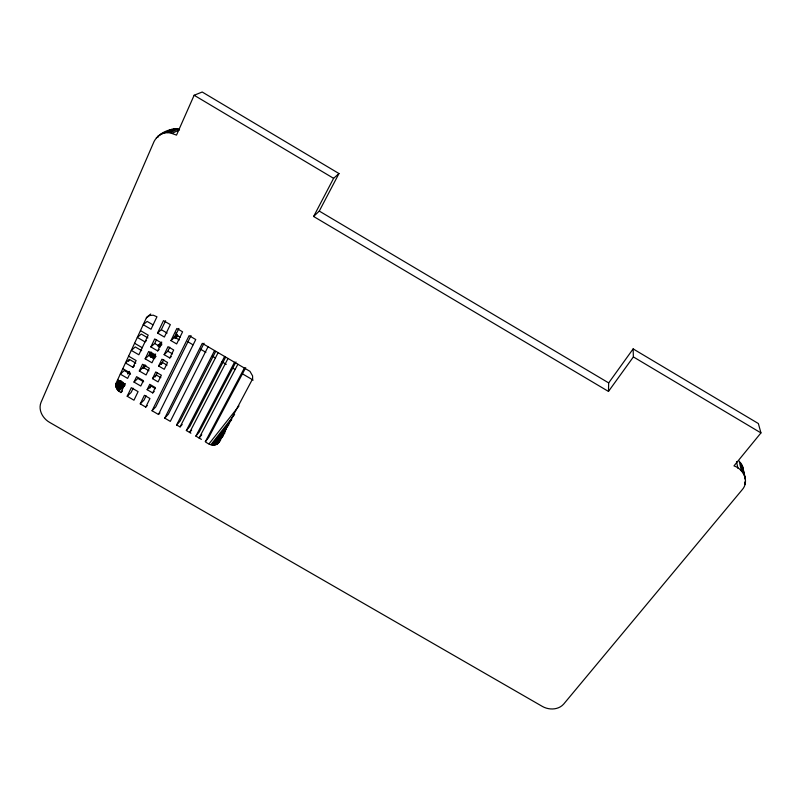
<?xml version="1.0" encoding="UTF-8"?>
<svg xmlns="http://www.w3.org/2000/svg" width="801" height="801" viewBox="0 0 801 801"><rect width="100%" height="100%" fill="white"/><g stroke="black" fill="none" stroke-linecap="round" stroke-linejoin="round"><path stroke-width="1.2" d="M169.992 132.766L176.51 135.119L194.142 95.249L202.202 92.015L338.983 173.547L333.596 178.333L313.622 216.48L608.47 391.429L608.68 382.908L633.14 348.896L758.357 423.539L760.95 432.91L733.976 465.892C743.618 469.046 749.596 481.641 742.106 489.832L563.664 704.099C558.387 710.056 548.975 710.207 542.387 706.442L49.502 422.317C42.833 418.522 37.967 410.052 41.001 402.442L154.082 141.467C158.548 133.096 169.141 128.52 178.363 128.881L169.992 132.766L165.567 132.716L161.422 133.887M122.483 391.068L120.891 392.56L117.877 390.467L115.905 386.843L115.714 383.969L146.363 317.897L149.286 315.554L153.261 315.194L156.956 316.785L151.019 329.241L143.229 324.695L147.134 321.411L152.931 324.795M128.571 361.321L129.452 359.429L135.78 363.113M120.891 392.56L124.966 384.009L117.657 379.774M129.452 359.429L125.477 362.953L132.926 367.279L136.13 360.55L128.611 356.175M133.997 382.077L136.581 376.68L143.379 380.625L140.786 386.022L133.997 382.077L137.872 378.422L143.649 381.767M139.314 370.993L142.538 364.275L149.346 368.24L146.112 374.948L139.314 370.993L143.169 367.409L144.24 365.176M145.151 358.828L148.676 351.479L155.494 355.464L151.97 362.783L145.151 358.828L148.986 355.304L150.498 352.18M150.858 346.933L154.703 338.933L161.532 342.908L157.677 350.908L150.858 346.933L154.673 343.499L156.585 339.524M157.537 333.036L163.494 320.62L170.333 324.635L164.365 337.031L157.537 333.036L161.311 329.692L165.627 320.72M127.189 396.225L131.304 387.684L138.082 391.639L133.957 400.21L127.189 396.225L131.104 392.48L133.146 388.235M140.245 403.864L144.41 395.293L149.957 398.518L145.762 407.098L140.245 403.864L144.05 400.049L146.122 395.794M147.134 389.686L149.737 384.31L155.324 387.554L152.701 392.921L147.134 389.686L150.908 385.972L155.504 388.645M152.49 378.643L155.744 371.944L161.361 375.218L158.087 381.897L152.49 378.643L156.245 374.988L160.871 377.682M158.628 366.007L161.932 359.208L167.579 362.493L164.265 369.281L158.628 366.007L162.353 362.432L167.008 365.146M164.135 354.663L168.01 346.683L173.697 349.997L169.802 357.967L164.135 354.663L167.84 351.158L169.772 347.203M170.953 340.615L176.861 328.46L182.588 331.814L176.661 343.939L170.953 340.615L174.628 337.201L178.903 328.42M149.817 388.195L150.908 385.972M155.334 376.87L157.326 372.775M161.401 364.405L163.764 359.539M152.05 410.753L189.106 335.639L195.764 339.544L158.468 414.477L152.05 410.753L155.754 406.898L191.008 335.589M208.06 346.753L170.323 421.366L164.746 418.122L202.273 343.349L249.972 371.344L252.585 375.899L252.625 378.873L219.144 441.912C216.17 447.138 208.921 444.976 205.346 441.671L244.365 368.039M204.045 343.228L168.35 414.207L164.746 418.122M182.167 424.5L180.085 426.883L176.6 425.011L214.568 350.558M215.649 351.469L180.115 421.036L176.6 425.011M180.085 426.883L218.122 352.64M190.898 433.211L186.353 430.527L224.62 356.455M225.592 357.286L189.787 426.512L186.353 430.527M228.035 358.458L189.627 432.46L191.669 430.057M201.401 439.379L195.885 436.104L234.523 362.262M235.975 361.942L199.239 432.049L195.885 436.104M237.887 364.235L199.089 438.027L201.752 434.783M313.622 216.48L319.279 211.074L338.983 173.547M245.717 367.659L208.63 437.566L205.346 441.671M608.47 391.429L633.381 356.916L633.14 348.896M216.6 444.375L223.399 435.614M217.381 443.904L220.395 440.009M218.072 443.333L220.675 439.939M214.828 444.976L225.451 431.328M215.749 444.735L224.831 433.041M213.867 445.106L226.042 429.496M212.886 445.096L228.886 424.63M210.883 444.725L234.623 414.528M211.885 444.976L231.739 419.634M208.981 443.884L238.978 405.967M158.468 414.477L159.93 412.926M145.762 407.098L147.264 405.576M152.701 392.921L154.192 391.429M169.802 357.967L171.264 356.555M118.618 391.228L125.006 385.281M143.269 368.27L146.002 365.727M154.223 358.067L156.045 356.375M175.219 338.513L177.952 335.959L180.105 337.221M117.877 390.467L125.186 383.679M142.558 367.549L145.301 364.996M152.621 358.207L155.364 355.654M174.568 337.832L177.311 335.279L175.9 332.896M117.216 389.636L123.634 383.699M152.02 357.426L155.684 354.032M173.997 337.081L176.741 334.538M116.666 388.745L123.084 382.818M150.598 357.426L154.263 354.042M157.677 350.908L159.189 349.516M116.225 387.804L122.653 381.897M150.198 356.545L152.951 354.012M115.714 385.872L121.231 380.825M148.816 355.574L151.579 353.041M158.928 346.312L161.692 343.789M115.905 386.843L121.422 381.787M149.907 355.644L152.661 353.111M159.099 347.213L161.852 344.68M115.654 384.911L120.25 380.705M127.609 373.987L129.452 372.305M149.687 353.822L151.529 352.14M157.967 346.252L161.652 342.898M132.926 367.279L134.488 365.857M115.714 383.969L119.399 380.615M127.679 373.066L129.522 371.384M158.047 345.381L161.722 342.027M146.543 340.525L145.001 341.887L137.331 337.411L141.256 334.047L147.915 337.932M146.943 317.156L150.728 314.002M146.363 317.897L149.206 315.534M168.08 131.014L169.932 130.002M172.225 133.256L179.504 129.852M156.355 137.752L158.498 136.771M167.759 132.586L176.17 128.711M157.847 136.21L159.99 135.229M165.567 132.716L174.007 128.841M159.549 134.918L171.915 129.271M148.986 355.304L154.783 358.678M143.169 367.409L148.956 370.763M130.533 374.157L124.295 370.533L120.3 374.127L127.639 378.392L130.213 372.986L122.813 368.66M174.628 337.201L179.344 339.954M161.311 329.692L167.129 333.086M140.455 330.623L148.215 335.148L138.853 354.783L131.304 350.397L135.259 346.943L141.677 350.678M154.673 343.499L160.47 346.873M167.84 351.158L172.515 353.892M134.588 343.269L142.218 347.714M187.624 341.637L192.991 344.79M200.51 349.206L205.887 352.36M212.325 356.145L215.549 358.037M221.997 361.812L226.293 364.335M232.741 368.12L234.883 369.381M242.403 373.797L253.146 380.105M194.142 95.249L333.596 178.333M633.381 356.916L760.95 432.91M319.279 211.074L608.68 382.908M177.311 335.279L177.952 335.959M745.29 478.237L742.507 466.282L739.213 461.066L741.406 470.968M742.507 466.282L745.521 480.25M741.686 464.42L743.919 474.372M740.585 462.678L742.797 472.6M744.54 482.052L745.04 484.295M736.519 461.676L737.931 468.245M743.028 468.225L743.258 470.217"/></g></svg>
